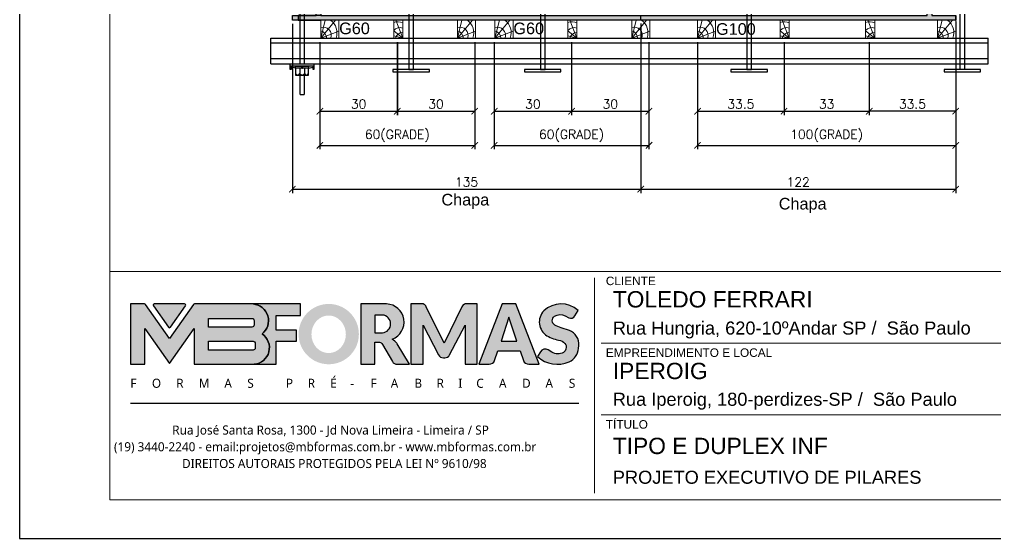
# Model space of a CAD drawing. Extents: x -23436 to 4767, y -3862 to 10024.
# Drawn here: x -20676 to -19920, y 5232 to 5634 of the extents above; entities that cross this region are included whole.
import ezdxf
from ezdxf.enums import TextEntityAlignment as Align

# ---------------------------------------------------------------- set-up
doc = ezdxf.new("R2010")
doc.units = 0
doc.header["$PDMODE"] = 2
doc.header["$PDSIZE"] = 10
doc.linetypes.add('CABLIN', pattern=[0.35, 0.25, -0.1])
doc.layers.get('0').update_dxf_attribs({"lineweight": 13})
doc.layers.get('Defpoints').update_dxf_attribs({"lineweight": 13})
for name, color, linetype in [('Barra de Ancoragem', 20, 'Continuous'), ('CHAPA', 1, 'Continuous'), ('Cota', 4, 'Continuous'), ('Cota Seção (2x)', 4, 'Continuous'), ('Hachura', 252, 'CABLIN'), ('MB Logo', 254, 'Continuous'), ('Painéis', 30, 'Continuous'), ('Perfil Metálico', 224, 'Continuous'), ('TEXTO_GERAL', 7, 'Continuous')]:
    doc.layers.add(name, color=color, linetype=linetype)
for name, color, linetype, lineweight in [('FOLHA MB', 7, 'Continuous', 13), ('Madeira', 100, 'Continuous', 13), ('Texto Seção', 7, 'Continuous', 15)]:
    doc.layers.add(name, color=color, linetype=linetype, lineweight=lineweight)
doc.layers.add('Laje_Perimetro', color=7, linetype='Continuous', plot=False)
doc.styles.add('MB_C01', font='arial.ttf', dxfattribs={"height": 1.3})
doc.styles.add('MB_C02', font='arial.ttf', dxfattribs={"height": 2})
doc.styles.add('MB_C03', font='arial.ttf', dxfattribs={"height": 2.5})
doc.styles.add('MtXpl_Lucida_Sans_Un', font='l_10646.ttf')
doc.styles.add('ROMANS', font='romans.shx')
doc.styles.add('SANSSERIF', font='sas_____.pfb')
doc.dimstyles.new('COTA SECAO', dxfattribs={"dimtxt": 7, "dimasz": 5, "dimexe": 3, "dimexo": 3, "dimgap": 2, "dimtad": 3, "dimdec": 1, "dimlfac": 0.5, "dimzin": 12, "dimdsep": 46, "dimtxsty": 'ROMANS', "dimblk": 'ARCHTICK', "dimcen": 0, "dimclrd": 4, "dimclre": 4, "dimclrt": 1, "dimadec": 1, "dimazin": 3, "dimtfac": 1, "dimtdec": 1, "dimtmove": 0, "dimatfit": 3, "dimldrblk": 'OBLIQUE', "dimfxl": 0, "dimtolj": 1, "dimtzin": 12, "dimarcsym": 0})

# ---------------------------------------------------------------- blocks, each defined once
blk = doc.blocks.new('MB-NOVO')
at = {"layer": 'MB Logo', "linetype": 'Continuous'}
h = blk.add_hatch(color=256, dxfattribs=at)
h.dxf.hatch_style = 1
h.set_gradient(color1=(242, 132, 69), color2=(247, 180, 141), rotation=90, tint=1)
h.paths.add_polyline_path([(-18529.58, 10980.84), (-18475.71, 10980.84, 0.706757), (-18468.67, 11008.01, 0.681802), (-18476.71, 11034.89), (-18529.36, 11034.89, 0.243712), (-18530.18, 11034.46), (-18551.72, 11003.93), (-18573.27, 11034.46, 0.243712), (-18574.09, 11034.89), (-18586.52, 11034.89), (-18586.52, 10980.84), (-18573.87, 10980.84), (-18573.87, 11012.87), (-18551.72, 10981.49), (-18529.58, 11012.87)])
h.paths.add_polyline_path([(-18516.75, 11014.08), (-18516.75, 11021.99), (-18477.79, 11021.99, -0.414214), (-18475.79, 11019.99), (-18475.79, 11016.08, -0.414214), (-18477.79, 11014.08)], flags=16)
h.paths.add_polyline_path([(-18516.75, 11001.39), (-18476.79, 11001.39, -0.414214), (-18474.79, 10999.39), (-18474.79, 10995.48, -0.414214), (-18476.79, 10993.48), (-18516.75, 10993.48)], flags=16)
at = {"layer": 'MB Logo', "true_color": 0x262626}
h = blk.add_hatch(color=250, dxfattribs=at)
h.dxf.hatch_style = 1
h.paths.add_polyline_path([(-18537.31, 11033.31, 0.60809), (-18538.12, 11034.89), (-18565.32, 11034.89, 0.60809), (-18566.14, 11033.31), (-18552.54, 11014.04, 0.518202), (-18550.91, 11014.04)])
h = blk.add_hatch(color=250, dxfattribs=at)
h.dxf.hatch_style = 1
h.paths.add_polyline_path([(-18456.17, 11011.29), (-18456.17, 11024.65), (-18434.21, 11024.65), (-18434.21, 11034.89), (-18476.71, 11034.89, -0.681802), (-18468.67, 11008.01, -0.706757), (-18475.71, 10980.84), (-18456.17, 10980.84), (-18456.17, 11001.45), (-18437.83, 11001.45), (-18437.83, 11011.29)])
h = blk.add_hatch(color=250, dxfattribs=at)
h.dxf.hatch_style = 1
h.paths.add_polyline_path([(-18435.91, 11007.86, 1), (-18381.87, 11007.86, 1)])
edge = h.paths.add_edge_path(flags=16)
edge.add_ellipse((-18408.97, 11007.68), major_axis=(0, 16.84), ratio=0.916255, start_angle=0, end_angle=360)
h = blk.add_hatch(color=250, dxfattribs=at)
h.dxf.hatch_style = 1
h.paths.add_polyline_path([(-18356.97, 11034.89), (-18380.17, 11034.89), (-18380.17, 10980.84), (-18367.64, 10980.84), (-18367.64, 11000.71), (-18363.41, 11000.71, -0.195765), (-18360.9, 10998.88), (-18351.79, 10983.24, 0.261385), (-18347.52, 10980.84), (-18336.38, 10980.84), (-18347.47, 10999, 0.082429), (-18349.61, 11001.48), (-18351.9, 11003.39, 0.81838)])
h.paths.add_polyline_path([(-18360.76, 11009), (-18367.64, 11009), (-18367.64, 11024.98), (-18360.76, 11024.98, -0.92578)], flags=16)
h = blk.add_hatch(color=250, dxfattribs=at)
h.dxf.hatch_style = 1
h.paths.add_polyline_path([(-18286.65, 11015.9), (-18286.65, 10980.84), (-18275.77, 10980.84), (-18275.77, 11034.89), (-18286.65, 11034.89, 0.216647), (-18289.44, 11032.44), (-18305.46, 10999.84), (-18321.61, 11032.7, 0.199908), (-18324.27, 11034.89), (-18335.15, 11034.89), (-18335.15, 10980.84), (-18324.27, 10980.84), (-18324.27, 11015.9), (-18310.42, 10989.3, 0.279644), (-18305.98, 10986.61, 0.340986), (-18300.5, 10989.3)])
h = blk.add_hatch(color=250, dxfattribs=at)
h.dxf.hatch_style = 1
h.paths.add_polyline_path([(-18274.36, 10980.84), (-18264.98, 10980.84, 0.322517), (-18260.24, 10984.26), (-18257.32, 10993), (-18237.21, 10993), (-18234.29, 10984.26, 0.322517), (-18229.55, 10980.84), (-18220.26, 10980.84), (-18241.25, 11034.89), (-18253.37, 11034.89)])
h.paths.add_polyline_path([(-18254.42, 11001.64), (-18247.26, 11023.04), (-18240.11, 11001.64)], flags=16)
h = blk.add_hatch(color=250, dxfattribs=at)
h.dxf.hatch_style = 1
h.paths.add_polyline_path([(-18206.02, 11024.02, -0.247671), (-18196.88, 11024.32), (-18193.53, 11022.53, 0.40799), (-18188.16, 11024.11), (-18185.37, 11029.08, 0.392837), (-18216.16, 11028.69, 0.467779), (-18213.26, 11006.32, 0.077523), (-18201.17, 11002.12, -0.214206), (-18196.11, 10997.94, -0.284295), (-18198.17, 10991.44, -0.26924), (-18208.78, 10991.57), (-18212.21, 10993.65, 0.407727), (-18219.02, 10992.06), (-18221.79, 10987.71, 0.296878), (-18193.23, 10983.12, 0.272251), (-18184.86, 10995.28), (-18184.65, 10997.88, 0.348906), (-18193.71, 11011.21), (-18200.42, 11013.47, -0.045018), (-18205.76, 11015.68, -0.618284)])
at = {"layer": 'MB Logo', "linetype": 'Continuous'}
blk.add_line((-18586.52, 10945.86), (-18184.78, 10945.86), dxfattribs=at)
at = {"layer": 'MB Logo', "color": 23, "linetype": 'Continuous', "true_color": 0xf28445}
for points in [[(-18573.27, 11034.46, 0.243712), (-18574.09, 11034.89), (-18586.52, 11034.89), (-18586.52, 10980.84), (-18573.87, 10980.84), (-18573.87, 11012.87), (-18551.72, 10981.49), (-18529.58, 11012.87), (-18529.58, 10980.84), (-18475.71, 10980.84, 0.706757), (-18468.67, 11008.01, 0.681802), (-18476.71, 11034.89), (-18529.36, 11034.89, 0.243712), (-18530.18, 11034.46), (-18551.72, 11003.93)], [(-18516.75, 11021.99), (-18477.79, 11021.99, -0.414214), (-18475.79, 11019.99), (-18475.79, 11016.08, -0.414214), (-18477.79, 11014.08), (-18516.75, 11014.08)], [(-18516.75, 11001.39), (-18476.79, 11001.39, -0.414214), (-18474.79, 10999.39), (-18474.79, 10995.48, -0.414214), (-18476.79, 10993.48), (-18516.75, 10993.48)]]:
    blk.add_lwpolyline(points, format="xyb", close=True, dxfattribs=at)
at = {"layer": 'MB Logo', "color": 250, "true_color": 0x262626}
for points in [[(-18537.31, 11033.31, 0.60809), (-18538.12, 11034.89), (-18565.32, 11034.89, 0.60809), (-18566.14, 11033.31), (-18552.54, 11014.04, 0.518202), (-18550.91, 11014.04)], [(-18437.83, 11011.29), (-18456.17, 11011.29), (-18456.17, 11024.65), (-18434.21, 11024.65), (-18434.21, 11034.89), (-18476.71, 11034.89, -0.681802), (-18468.67, 11008.01, -0.706757), (-18475.71, 10980.84), (-18456.17, 10980.84), (-18456.17, 11001.45), (-18437.83, 11001.45)], [(-18347.52, 10980.84), (-18336.38, 10980.84), (-18347.47, 10999, 0.082429), (-18349.61, 11001.48), (-18351.9, 11003.39, 0.81838), (-18356.97, 11034.89), (-18380.17, 11034.89), (-18380.17, 10980.84), (-18367.64, 10980.84), (-18367.64, 11000.71), (-18363.41, 11000.71, -0.209789), (-18360.79, 10998.69), (-18351.79, 10983.24, 0.261385)], [(-18286.65, 11015.9), (-18286.65, 10980.84), (-18275.77, 10980.84), (-18275.77, 11034.89), (-18286.65, 11034.89, 0.216647), (-18289.44, 11032.44), (-18305.46, 10999.84), (-18321.48, 11032.44, 0.216647), (-18324.27, 11034.89), (-18335.15, 11034.89), (-18335.15, 10980.84), (-18324.27, 10980.84), (-18324.27, 11015.9), (-18310.42, 10989.3, 0.279644), (-18305.98, 10986.61), (-18304.93, 10986.61, 0.279644), (-18300.5, 10989.3)], [(-18264.98, 10980.84, 0.322517), (-18260.24, 10984.26), (-18257.32, 10993), (-18237.21, 10993), (-18234.29, 10984.26, 0.322517), (-18229.55, 10980.84), (-18220.26, 10980.84), (-18241.25, 11034.89), (-18253.37, 11034.89), (-18274.36, 10980.84)], [(-18206.24, 11015.94, -0.549626), (-18206.37, 11023.82, -0.258723), (-18196.88, 11024.32), (-18193.53, 11022.53, 0.40799), (-18188.16, 11024.11), (-18185.37, 11029.08, 0.392837), (-18216.16, 11028.69, 0.467779), (-18213.26, 11006.32, 0.077523), (-18201.17, 11002.12, -0.203897), (-18196.26, 10998.22), (-18196.08, 10997.79, -0.267611), (-18197.99, 10991.6), (-18198.45, 10991.29, -0.261145), (-18208.78, 10991.57), (-18212.21, 10993.65, 0.407727), (-18219.02, 10992.06), (-18221.79, 10987.71, 0.296878), (-18193.23, 10983.12, 0.265963), (-18184.89, 10994.94), (-18184.67, 10997.65, 0.340466), (-18193.12, 11011.01), (-18200.42, 11013.47, -0.049298)], [(-18367.64, 11009), (-18360.76, 11009, 0.92578), (-18360.76, 11024.98), (-18367.64, 11024.98)]]:
    blk.add_lwpolyline(points, format="xyb", close=True, dxfattribs=at)
blk.add_lwpolyline([(-18247.26, 11023.04), (-18254.42, 11001.64), (-18240.11, 11001.64)], close=True, dxfattribs=at)
at = {"layer": 'MB Logo', "color": 250, "true_color": 0x262626, "style": 'MtXpl_Lucida_Sans_Un'}
for s, height, p in [('F', 8.12, (-18586.78, 10959.76)), ('O', 8.12, (-18567.45, 10959.76)), ('R', 8.12, (-18545.63, 10959.76)), ('M', 8.12, (-18525.4, 10959.76)), ('A', 8.12, (-18502.51, 10959.76)), ('S', 8.12, (-18481.92, 10959.76)), ('P', 8.12, (-18447.27, 10959.76)), ('R', 8.12, (-18427.76, 10959.76)), ('É', 8.12, (-18407.52, 10959.76)), ('F', 8.12, (-18371.38, 10959.76)), ('A', 8.12, (-18353.29, 10959.76)), ('B', 8.12, (-18332.1, 10959.76)), ('R', 8.12, (-18312.21, 10959.76)), ('I', 8.12, (-18292.68, 10959.76)), ('C', 8.12, (-18276.61, 10959.76)), ('A', 8.12, (-18256.26, 10959.76)), ('D', 8.12, (-18235.54, 10959.76)), ('A', 8.12, (-18214.57, 10959.76)), ('S', 8.12, (-18193.6, 10959.76)), ('-', 8.12, (-18389.56, 10959.76)), ('DIREITOS AUTORAIS PROTEGIDOS PELA LEI Nº 9610/98', 8.1225, (-18540.43, 10887.84))]:
    blk.add_text(s, height=height, dxfattribs=at).set_placement(p)
at = {"layer": 'MB Logo', "style": 'MtXpl_Lucida_Sans_Un'}
for s, p in [('Rua José Santa Rosa, 1300 - Jd Nova Limeira - Limeira / SP', (-18549.2, 10917.84)), ('(19) 3440-2240 - email:projetos@mbformas.com.br - www.mbformas.com.br', (-18601.47, 10902.84))]:
    blk.add_text(s, height=8.1225, dxfattribs=at).set_placement(p)
blk = doc.blocks.new('A$C169d8357')
at = {"layer": 'FOLHA MB', "color": 1}
for p, q in [((1109.82, 356.72), (70, 356.72)), ((445.65, 351.67), (445.65, 184.99)), ((781.5, 301.16), (450.7, 301.16)), ((938.09, 245.6), (450.7, 245.6))]:
    blk.add_line(p, q, dxfattribs=at)
for points in [[(0, 1199.94), (0, 149.94), (1485.02, 149.94), (1485.02, 1199.94)], [(70, 1169.94), (70, 179.94), (1455.02, 179.94), (1455.02, 1169.94)]]:
    blk.add_lwpolyline(points, close=True, dxfattribs=at)
at = {"layer": 'MB Logo', "xscale": 0.8642040370897565, "yscale": 0.8642040370897565, "zscale": 0.8642040370897565}
blk.add_blockref('MB-NOVO', (16148.65, -9204.85), dxfattribs=at)
at = {"layer": 'FOLHA MB', "color": 6}
for s, height, style, p in [('CLIENTE', 6.566, 'MB_C01', (454.33, 346.12)), ('Rua Hungria, 620-10ºAndar SP /  São Paulo', 10.102, 'MB_C02', (459.73, 307.83)), ('EMPREENDIMENTO E LOCAL', 6.5663, 'MB_C01', (454.33, 290.56)), ('Rua Iperoig, 180-perdizes-SP /  São Paulo', 10.102, 'MB_C02', (459.73, 252.69)), ('TÍTULO', 6.566, 'MB_C01', (454.33, 234.99)), ('PROJETO EXECUTIVO DE PILARES', 10.102, 'MB_C02', (459.73, 192.28))]:
    blk.add_text(s, height=height, dxfattribs=dict(at, style=style)).set_placement(p)
at = {"layer": 'FOLHA MB', "color": 5, "style": 'MB_C03'}
for s, height, p in [('TOLEDO FERRARI', 12.6276, (459.73, 328.83)), ('IPEROIG', 12.628, (459.73, 273.34)), ('TIPO E DUPLEX INF', 12.6276, (459.73, 215.3))]:
    blk.add_text(s, height=height, dxfattribs=at).set_placement(p)
blk = doc.blocks.new('ERTYERTYUYTURTYUTRYU')
at = {"layer": 'Barra de Ancoragem'}
for p, q in [((8963.33, 10873.8), (8963.33, 10855.54)), ((8964.88, 10869.68), (8964.1, 10873.21)), ((8985.14, 10863.2), (8985.14, 10866.14)), ((8964.88, 10859.66), (8964.1, 10856.13))]:
    blk.add_line(p, q, dxfattribs=at)
at = {"layer": 'Barra de Ancoragem', "flags": 128}
for points in [[(8961.54, 10855.54), (8961.54, 10873.8), (8963.33, 10873.8), (8963.33, 10855.54)], [(8963.33, 10873.8), (8965.7, 10873.8), (8965.7, 10873.21), (8963.33, 10873.21)], [(8963.33, 10869.68), (8964.88, 10869.68), (8964.88, 10859.66), (8963.33, 10859.66)], [(8963.33, 10856.13), (8965.7, 10856.13), (8965.7, 10855.54), (8963.33, 10855.54)]]:
    blk.add_lwpolyline(points, close=True, dxfattribs=at)
for points in [[(8964.88, 10859.66), (8970.14, 10859.66), (8970.14, 10869.68), (8964.88, 10869.68)], [(8964.88, 10864.37), (8963.33, 10864.37), (8963.33, 10864.96), (8964.88, 10864.96), (8964.88, 10864.37), (8964.88, 10864.96)], [(8985.14, 10863.2), (8970.14, 10863.2), (8970.14, 10866.14), (8985.14, 10866.14)]]:
    blk.add_lwpolyline(points, dxfattribs=at)
for points in [[(8964.88, 10866.44), (8968.96, 10866.44, 0.729796), (8968.96, 10869.68, 0.729796)], [(8964.88, 10862.9), (8968.96, 10862.9, 0.666667), (8968.96, 10866.44, 0.666667)]]:
    blk.add_lwpolyline(points, format="xyb", dxfattribs=at)
at = {"layer": 'Barra de Ancoragem'}
blk.add_arc((8968.44, 10861.28), 1.7, 287.75636, 72.24364, dxfattribs=at)
blk = doc.blocks.new('PONTALETE')
at = {"layer": 'Madeira'}
for q in [(2.71, 7), (7, 5.76), (7, 1.74)]:
    blk.add_line((0, 0), q, dxfattribs=at)
blk.add_lwpolyline([(0, 0), (7, 0), (7, 7), (0, 7)], close=True, dxfattribs=at)
for centre, radius, start, end in [((2.04, 0.06), 6.23, 37.2818, 109.0913), ((1.09, 0.9), 3.19, 343.603, 109.9847), ((-0.21, -0.78), 3.09, 14.6322, 86.0383)]:
    blk.add_arc(centre, radius, start, end, dxfattribs=at)
blk = doc.blocks.new('MEIO PONTALETE')
at = {"layer": 'Madeira'}
for q in [(2.71, 7), (3.5, 2.88), (3.5, 0.87)]:
    blk.add_line((0, 0), q, dxfattribs=at)
blk.add_lwpolyline([(0, 0), (3.5, 0), (3.5, 7), (0, 7)], close=True, dxfattribs=at)
for centre, radius, start, end in [((2.04, 0.06), 6.23, 76.4499, 109.0913), ((1.09, 0.9), 3.19, 40.9063, 109.9847), ((-0.21, -0.78), 3.09, 14.6322, 86.0383)]:
    blk.add_arc(centre, radius, start, end, dxfattribs=at)
blk = doc.blocks.new('_ArchTick')
at = {"color": 0, "linetype": 'ByBlock', "const_width": 0.15}
blk.add_lwpolyline([(-0.5, -0.5), (0.5, 0.5)], dxfattribs=at)
blk = doc.blocks.new('*D5191')
at = {"layer": 'Cota', "color": 4, "lineweight": -2, "transparency": 16777216}
for p, q in [((-20308.6, 5616.69), (-20308.6, 5533.65)), ((-20188.64, 5616.69), (-20188.64, 5533.65)), ((-20308.6, 5536.65), (-20188.64, 5536.65))]:
    blk.add_line(p, q, dxfattribs=at)
at = {"layer": 'Defpoints', "color": 0, "transparency": 16777216}
for p in [(-20308.6, 5619.69), (-20188.64, 5619.69), (-20188.64, 5536.65)]:
    blk.add_point(p, dxfattribs=at)
at = {"layer": 'Cota', "color": 4, "lineweight": -2, "transparency": 16777216, "xscale": 5, "yscale": 5, "zscale": 5, "rotation": 180}
blk.add_blockref('_ArchTick', (-20308.6, 5536.65), dxfattribs=at)
at = {"layer": 'Cota', "color": 4, "lineweight": -2, "transparency": 16777216, "xscale": 5, "yscale": 5, "zscale": 5}
blk.add_blockref('_ArchTick', (-20188.64, 5536.65), dxfattribs=at)
at = {"layer": 'Cota', "color": 1, "transparency": 16777216, "insert": (-20248.62, 5543.99), "char_height": 7, "attachment_point": 5, "style": 'ROMANS'}
blk.add_mtext('\\A1;60(GRADE)', dxfattribs=at)
blk = doc.blocks.new('_OBLIQUE')
at = {"color": 0, "linetype": 'ByBlock', "lineweight": -2}
for p, q in [((0, 0), (-1, 0)), ((-0.5, -0.5), (0.5, 0.5))]:
    blk.add_line(p, q, dxfattribs=at)
blk = doc.blocks.new('*D5192')
at = {"layer": 'Cota', "color": 4, "lineweight": -2, "transparency": 16777216}
for p, q in [((-20308.6, 5616.69), (-20308.6, 5560.11)), ((-20248.6, 5616.69), (-20248.6, 5560.11)), ((-20308.6, 5563.11), (-20248.6, 5563.11))]:
    blk.add_line(p, q, dxfattribs=at)
at = {"layer": 'Defpoints', "color": 0, "transparency": 16777216}
for p in [(-20308.6, 5619.69), (-20248.6, 5619.69), (-20248.6, 5563.11)]:
    blk.add_point(p, dxfattribs=at)
at = {"layer": 'Cota', "color": 4, "lineweight": -2, "transparency": 16777216, "xscale": 5, "yscale": 5, "zscale": 5, "rotation": 180}
blk.add_blockref('_ArchTick', (-20308.6, 5563.11), dxfattribs=at)
at = {"layer": 'Cota', "color": 4, "lineweight": -2, "transparency": 16777216, "xscale": 5, "yscale": 5, "zscale": 5}
blk.add_blockref('_ArchTick', (-20248.6, 5563.11), dxfattribs=at)
at = {"layer": 'Cota', "color": 1, "transparency": 16777216, "insert": (-20278.6, 5568.61), "char_height": 7, "attachment_point": 5, "style": 'ROMANS'}
blk.add_mtext('\\A1;30', dxfattribs=at)
blk = doc.blocks.new('*D5193')
at = {"layer": 'Cota', "color": 4, "lineweight": -2, "transparency": 16777216}
for p, q in [((-20248.62, 5616.69), (-20248.62, 5560.11)), ((-20188.64, 5616.69), (-20188.64, 5560.11)), ((-20248.62, 5563.11), (-20188.64, 5563.11))]:
    blk.add_line(p, q, dxfattribs=at)
at = {"layer": 'Defpoints', "color": 0, "transparency": 16777216}
for p in [(-20248.62, 5619.69), (-20188.64, 5619.69), (-20188.64, 5563.11)]:
    blk.add_point(p, dxfattribs=at)
at = {"layer": 'Cota', "color": 4, "lineweight": -2, "transparency": 16777216, "xscale": 5, "yscale": 5, "zscale": 5, "rotation": 180}
blk.add_blockref('_ArchTick', (-20248.62, 5563.11), dxfattribs=at)
at = {"layer": 'Cota', "color": 4, "lineweight": -2, "transparency": 16777216, "xscale": 5, "yscale": 5, "zscale": 5}
blk.add_blockref('_ArchTick', (-20188.64, 5563.11), dxfattribs=at)
at = {"layer": 'Cota', "color": 1, "transparency": 16777216, "insert": (-20218.63, 5568.61), "char_height": 7, "attachment_point": 5, "style": 'ROMANS'}
blk.add_mtext('\\A1;30', dxfattribs=at)
blk = doc.blocks.new('*D5195')
at = {"layer": 'Cota', "color": 4, "lineweight": -2, "transparency": 16777216}
for p, q in [((-20443.61, 5616.7), (-20443.61, 5533.65)), ((-20323.65, 5616.7), (-20323.65, 5533.65)), ((-20443.61, 5536.65), (-20323.65, 5536.65))]:
    blk.add_line(p, q, dxfattribs=at)
at = {"layer": 'Defpoints', "color": 0, "transparency": 16777216}
for p in [(-20443.61, 5619.7), (-20323.65, 5619.7), (-20323.65, 5536.65)]:
    blk.add_point(p, dxfattribs=at)
at = {"layer": 'Cota', "color": 4, "lineweight": -2, "transparency": 16777216, "xscale": 5, "yscale": 5, "zscale": 5, "rotation": 180}
blk.add_blockref('_ArchTick', (-20443.61, 5536.65), dxfattribs=at)
at = {"layer": 'Cota', "color": 4, "lineweight": -2, "transparency": 16777216, "xscale": 5, "yscale": 5, "zscale": 5}
blk.add_blockref('_ArchTick', (-20323.65, 5536.65), dxfattribs=at)
at = {"layer": 'Cota', "color": 1, "transparency": 16777216, "insert": (-20383.63, 5543.99), "char_height": 7, "attachment_point": 5, "style": 'ROMANS'}
blk.add_mtext('\\A1;60(GRADE)', dxfattribs=at)
blk = doc.blocks.new('*D5196')
at = {"layer": 'Cota', "color": 4, "lineweight": -2, "transparency": 16777216}
for p, q in [((-20443.61, 5616.7), (-20443.61, 5560.11)), ((-20383.61, 5616.7), (-20383.61, 5560.11)), ((-20443.61, 5563.11), (-20383.61, 5563.11))]:
    blk.add_line(p, q, dxfattribs=at)
at = {"layer": 'Defpoints', "color": 0, "transparency": 16777216}
for p in [(-20443.61, 5619.7), (-20383.61, 5619.7), (-20383.61, 5563.11)]:
    blk.add_point(p, dxfattribs=at)
at = {"layer": 'Cota', "color": 4, "lineweight": -2, "transparency": 16777216, "xscale": 5, "yscale": 5, "zscale": 5, "rotation": 180}
blk.add_blockref('_ArchTick', (-20443.61, 5563.11), dxfattribs=at)
at = {"layer": 'Cota', "color": 4, "lineweight": -2, "transparency": 16777216, "xscale": 5, "yscale": 5, "zscale": 5}
blk.add_blockref('_ArchTick', (-20383.61, 5563.11), dxfattribs=at)
at = {"layer": 'Cota', "color": 1, "transparency": 16777216, "insert": (-20413.61, 5568.61), "char_height": 7, "attachment_point": 5, "style": 'ROMANS'}
blk.add_mtext('\\A1;30', dxfattribs=at)
blk = doc.blocks.new('*D5197')
at = {"layer": 'Cota', "color": 4, "lineweight": -2, "transparency": 16777216}
for p, q in [((-20383.63, 5616.7), (-20383.63, 5560.11)), ((-20323.65, 5616.7), (-20323.65, 5560.11)), ((-20383.63, 5563.11), (-20323.65, 5563.11))]:
    blk.add_line(p, q, dxfattribs=at)
at = {"layer": 'Defpoints', "color": 0, "transparency": 16777216}
for p in [(-20383.63, 5619.7), (-20323.65, 5619.7), (-20323.65, 5563.11)]:
    blk.add_point(p, dxfattribs=at)
at = {"layer": 'Cota', "color": 4, "lineweight": -2, "transparency": 16777216, "xscale": 5, "yscale": 5, "zscale": 5, "rotation": 180}
blk.add_blockref('_ArchTick', (-20383.63, 5563.11), dxfattribs=at)
at = {"layer": 'Cota', "color": 4, "lineweight": -2, "transparency": 16777216, "xscale": 5, "yscale": 5, "zscale": 5}
blk.add_blockref('_ArchTick', (-20323.65, 5563.11), dxfattribs=at)
at = {"layer": 'Cota', "color": 1, "transparency": 16777216, "insert": (-20353.64, 5568.61), "char_height": 7, "attachment_point": 5, "style": 'ROMANS'}
blk.add_mtext('\\A1;30', dxfattribs=at)
blk = doc.blocks.new('*D5198')
at = {"layer": 'Cota Seção (2x)', "color": 4, "lineweight": -2, "transparency": 16777216}
for p, q in [((-20150.96, 5616.64), (-20150.96, 5560.11)), ((-20083.96, 5616.67), (-20083.96, 5560.11)), ((-20150.96, 5563.11), (-20083.96, 5563.11))]:
    blk.add_line(p, q, dxfattribs=at)
at = {"layer": 'Defpoints', "color": 0, "transparency": 16777216}
for p in [(-20150.96, 5619.64), (-20083.96, 5619.67), (-20083.96, 5563.11)]:
    blk.add_point(p, dxfattribs=at)
at = {"layer": 'Cota Seção (2x)', "color": 4, "lineweight": -2, "transparency": 16777216, "xscale": 5, "yscale": 5, "zscale": 5, "rotation": 180}
blk.add_blockref('_ArchTick', (-20150.96, 5563.11), dxfattribs=at)
at = {"layer": 'Cota Seção (2x)', "color": 4, "lineweight": -2, "transparency": 16777216, "xscale": 5, "yscale": 5, "zscale": 5}
blk.add_blockref('_ArchTick', (-20083.96, 5563.11), dxfattribs=at)
at = {"layer": 'Cota Seção (2x)', "color": 1, "transparency": 16777216, "insert": (-20117.46, 5568.61), "char_height": 7, "attachment_point": 5, "style": 'ROMANS'}
blk.add_mtext('\\A1;33.5', dxfattribs=at)
blk = doc.blocks.new('*D5199')
at = {"layer": 'Cota Seção (2x)', "color": 4, "lineweight": -2, "transparency": 16777216}
for p, q in [((-20018, 5616.66), (-20018, 5560.11)), ((-19950.96, 5616.64), (-19950.96, 5560.11)), ((-19950.96, 5563.11), (-20018, 5563.11))]:
    blk.add_line(p, q, dxfattribs=at)
at = {"layer": 'Defpoints', "color": 0, "transparency": 16777216}
for p in [(-20018, 5619.66), (-19950.96, 5619.64), (-20018, 5563.11)]:
    blk.add_point(p, dxfattribs=at)
at = {"layer": 'Cota Seção (2x)', "color": 4, "lineweight": -2, "transparency": 16777216, "xscale": 5, "yscale": 5, "zscale": 5, "rotation": 180}
blk.add_blockref('_ArchTick', (-20018, 5563.11), dxfattribs=at)
at = {"layer": 'Cota Seção (2x)', "color": 4, "lineweight": -2, "transparency": 16777216, "xscale": 5, "yscale": 5, "zscale": 5}
blk.add_blockref('_ArchTick', (-19950.96, 5563.11), dxfattribs=at)
at = {"layer": 'Cota Seção (2x)', "color": 1, "transparency": 16777216, "insert": (-19984.48, 5568.61), "char_height": 7, "attachment_point": 5, "style": 'ROMANS'}
blk.add_mtext('\\A1;33.5', dxfattribs=at)
blk = doc.blocks.new('*D5200')
at = {"layer": 'Cota Seção (2x)', "color": 4, "lineweight": -2, "transparency": 16777216}
for p, q in [((-20083.96, 5616.64), (-20083.96, 5560.11)), ((-20018, 5616.66), (-20018, 5560.11)), ((-20083.96, 5563.11), (-20018, 5563.11))]:
    blk.add_line(p, q, dxfattribs=at)
at = {"layer": 'Defpoints', "color": 0, "transparency": 16777216}
for p in [(-20083.96, 5619.64), (-20018, 5619.66), (-20018, 5563.11)]:
    blk.add_point(p, dxfattribs=at)
at = {"layer": 'Cota Seção (2x)', "color": 4, "lineweight": -2, "transparency": 16777216, "xscale": 5, "yscale": 5, "zscale": 5, "rotation": 180}
blk.add_blockref('_ArchTick', (-20083.96, 5563.11), dxfattribs=at)
at = {"layer": 'Cota Seção (2x)', "color": 4, "lineweight": -2, "transparency": 16777216, "xscale": 5, "yscale": 5, "zscale": 5}
blk.add_blockref('_ArchTick', (-20018, 5563.11), dxfattribs=at)
at = {"layer": 'Cota Seção (2x)', "color": 1, "transparency": 16777216, "insert": (-20050.98, 5568.61), "char_height": 7, "attachment_point": 5, "style": 'ROMANS'}
blk.add_mtext('\\A1;33', dxfattribs=at)
blk = doc.blocks.new('*D5201')
at = {"layer": 'Cota Seção (2x)', "color": 4, "lineweight": -2, "transparency": 16777216}
for p, q in [((-20150.96, 5616.64), (-20150.96, 5533.65)), ((-19950.96, 5616.69), (-19950.96, 5533.65)), ((-20150.96, 5536.65), (-19950.96, 5536.65))]:
    blk.add_line(p, q, dxfattribs=at)
at = {"layer": 'Defpoints', "color": 0, "transparency": 16777216}
for p in [(-20150.96, 5619.64), (-19950.96, 5619.69), (-19950.96, 5536.65)]:
    blk.add_point(p, dxfattribs=at)
at = {"layer": 'Cota Seção (2x)', "color": 4, "lineweight": -2, "transparency": 16777216, "xscale": 5, "yscale": 5, "zscale": 5, "rotation": 180}
blk.add_blockref('_ArchTick', (-20150.96, 5536.65), dxfattribs=at)
at = {"layer": 'Cota Seção (2x)', "color": 4, "lineweight": -2, "transparency": 16777216, "xscale": 5, "yscale": 5, "zscale": 5}
blk.add_blockref('_ArchTick', (-19950.96, 5536.65), dxfattribs=at)
at = {"layer": 'Cota Seção (2x)', "color": 1, "transparency": 16777216, "insert": (-20050.96, 5543.99), "char_height": 7, "attachment_point": 5, "style": 'ROMANS'}
blk.add_mtext('\\A1;100(GRADE)', dxfattribs=at)
blk = doc.blocks.new('*D5202')
at = {"layer": 'Cota', "color": 4, "lineweight": -2, "transparency": 16777216}
for p, q in [((-20464.96, 5630.68), (-20464.96, 5499.75)), ((-20195, 5630.69), (-20195, 5499.75)), ((-20464.96, 5502.75), (-20195, 5502.75))]:
    blk.add_line(p, q, dxfattribs=at)
at = {"layer": 'Defpoints', "color": 0, "transparency": 16777216}
for p in [(-20464.96, 5633.68), (-20195, 5633.69), (-20195, 5502.75)]:
    blk.add_point(p, dxfattribs=at)
at = {"layer": 'Cota', "color": 4, "lineweight": -2, "transparency": 16777216, "xscale": 5, "yscale": 5, "zscale": 5, "rotation": 180}
blk.add_blockref('_ArchTick', (-20464.96, 5502.75), dxfattribs=at)
at = {"layer": 'Cota', "color": 4, "lineweight": -2, "transparency": 16777216, "xscale": 5, "yscale": 5, "zscale": 5}
blk.add_blockref('_ArchTick', (-20195, 5502.75), dxfattribs=at)
at = {"layer": 'Cota', "color": 1, "transparency": 16777216, "insert": (-20329.98, 5508.25), "char_height": 7, "attachment_point": 5, "style": 'ROMANS'}
blk.add_mtext('\\A1;135', dxfattribs=at)
blk = doc.blocks.new('*D5203')
at = {"layer": 'Cota', "color": 4, "lineweight": -2, "transparency": 16777216}
for p, q in [((-20194.96, 5631.15), (-20194.96, 5499.75)), ((-19950.96, 5632.49), (-19950.96, 5499.75)), ((-20194.96, 5502.75), (-19950.96, 5502.75))]:
    blk.add_line(p, q, dxfattribs=at)
at = {"layer": 'Defpoints', "color": 0, "transparency": 16777216}
for p in [(-19950.96, 5635.49), (-20194.96, 5634.15), (-19950.96, 5502.75)]:
    blk.add_point(p, dxfattribs=at)
at = {"layer": 'Cota', "color": 4, "lineweight": -2, "transparency": 16777216, "xscale": 5, "yscale": 5, "zscale": 5, "rotation": 180}
blk.add_blockref('_ArchTick', (-20194.96, 5502.75), dxfattribs=at)
at = {"layer": 'Cota', "color": 4, "lineweight": -2, "transparency": 16777216, "xscale": 5, "yscale": 5, "zscale": 5}
blk.add_blockref('_ArchTick', (-19950.96, 5502.75), dxfattribs=at)
at = {"layer": 'Cota', "color": 1, "transparency": 16777216, "insert": (-20072.96, 5508.25), "char_height": 7, "attachment_point": 5, "style": 'ROMANS'}
blk.add_mtext('\\A1;122', dxfattribs=at)

msp = doc.modelspace()

# ---------------------------------------------------------------- hatches: boundary and pattern name
at = {"layer": 'Hachura'}
h = msp.add_hatch(color=256, dxfattribs=at)
h.dxf.hatch_style = 1
h.paths.add_polyline_path([(-19950.963, 5637.291), (-19950.963, 5633.691), (-20464.963, 5633.684), (-20464.963, 5637.291), (-20446.563, 5637.291), (-20446.563, 6019.291), (-20442.963, 6019.291), (-20442.963, 6000.891), (-20404.963, 6000.891), (-20404.963, 6019.291), (-20401.363, 6019.291), (-20401.363, 5678.891), (-20404.963, 5678.891), (-20405.157, 5997.291), (-20442.963, 5997.291), (-20442.963, 5637.291), (-19972.963, 5637.291), (-19972.963, 5675.291), (-20404.963, 5675.291), (-20404.963, 5678.891), (-19950.963, 5678.891), (-19950.963, 5675.291), (-19969.363, 5675.291), (-19969.363, 5637.291)])

# ---------------------------------------------------------------- linework, layer by layer
for points in [[(-20323.003, 5633.692), (-20323.003, 5619.692), (-20442.963, 5619.692), (-20442.963, 5633.692)], [(-20187.999, 5633.691), (-20187.999, 5619.691), (-20307.959, 5619.691), (-20307.959, 5633.691)]]:
    msp.add_lwpolyline(points, close=True)
at = {"layer": 'Barra de Ancoragem', "flags": 128}
for points in [[(-20371.188, 5595.291), (-20371.188, 5719.697), (-20374.739, 5719.697), (-20374.739, 5595.291)], [(-20269.188, 5595.291), (-20269.188, 5719.697), (-20272.739, 5719.697), (-20272.739, 5595.291)], [(-20109.188, 5595.291), (-20109.188, 5719.697), (-20112.739, 5719.697), (-20112.739, 5595.291)], [(-19944.004, 5719.273), (-19944.004, 5595.291), (-19947.555, 5595.291), (-19947.555, 5719.273)], [(-20455.648, 5599.692), (-20455.507, 5701.291), (-20459.059, 5701.291), (-20459.199, 5599.692)], [(-20387.114, 5593.691), (-20358.812, 5593.691), (-20358.812, 5595.291), (-20387.114, 5595.291)], [(-20285.114, 5593.691), (-20256.812, 5593.691), (-20256.812, 5595.291), (-20285.114, 5595.291)], [(-20125.114, 5593.691), (-20096.812, 5593.691), (-20096.812, 5595.291), (-20125.114, 5595.291)], [(-19959.931, 5593.691), (-19931.629, 5593.691), (-19931.629, 5595.291), (-19959.931, 5595.291)]]:
    msp.add_lwpolyline(points, close=True, dxfattribs=at)
at = {"layer": 'CHAPA', "color": 1}
msp.add_line((-19950.963, 5633.691), (-19950.963, 5637.291), dxfattribs=at)
at = {"layer": 'Laje_Perimetro'}
msp.add_lwpolyline([(-19191.377, 6282.259), (-20676.397, 6282.259), (-20676.397, 5232.259), (-19191.377, 5232.259)], close=True, dxfattribs=at)
at = {"layer": 'Madeira'}
msp.add_lwpolyline([(-20150.963, 5633.688), (-20150.963, 5619.688), (-19950.963, 5619.688), (-19950.963, 5633.688)], close=True, dxfattribs=at)
at = {"layer": 'Painéis', "color": 32, "true_color": 0xcd6928}
msp.add_line((-20194.963, 5633.691), (-20194.963, 5637.291), dxfattribs=at)
msp.add_lwpolyline([(-19950.963, 5637.291), (-19950.963, 5633.691), (-20464.963, 5633.684), (-20464.963, 5637.291), (-20446.563, 5637.291), (-20446.563, 6019.291), (-20442.963, 6019.291), (-20442.963, 6000.891), (-20404.963, 6000.891), (-20404.963, 6019.291), (-20401.363, 6019.291), (-20401.363, 5678.891), (-20404.963, 5678.891), (-20404.963, 5997.291), (-20442.963, 5997.291), (-20442.963, 5637.291), (-19972.963, 5637.291), (-19972.963, 5675.291), (-20404.963, 5675.291), (-20404.963, 5678.891), (-19950.963, 5678.891), (-19950.963, 5675.291), (-19969.363, 5675.291), (-19969.363, 5637.291)], close=True, dxfattribs=at)
msp.add_lwpolyline([(-20442.963, 5637.291), (-20460.597, 5637.291), (-20460.53, 5633.691), (-20442.963, 5633.691)], dxfattribs=at)
at = {"layer": 'Perfil Metálico'}
for p, q in [((-20481.539, 5619.692), (-19925.909, 5619.692)), ((-20481.539, 5599.692), (-20481.539, 5619.692)), ((-19925.909, 5599.692), (-19925.909, 5619.692)), ((-19925.909, 5615.692), (-20481.539, 5615.692)), ((-19925.909, 5603.692), (-20481.539, 5603.692)), ((-20481.539, 5599.692), (-19925.909, 5599.692))]:
    msp.add_line(p, q, dxfattribs=at)

# ---------------------------------------------------------------- block references
at = {"rotation": 270}
msp.add_blockref('ERTYERTYUYTURTYUTRYU', (-31322.092, 14561.237), dxfattribs=at)
at = {"layer": 'Madeira', "xscale": -2, "yscale": 2, "zscale": 2, "rotation": 270}
for p in [(-20442.963, 5619.692), (-20337.003, 5619.692), (-20307.959, 5619.691), (-20201.999, 5619.691), (-20150.963, 5619.688), (-19964.963, 5619.688)]:
    msp.add_blockref('PONTALETE', p, dxfattribs=at)
at = {"layer": 'Madeira', "xscale": -1.999999997962732, "yscale": 1.999999997962732, "zscale": 1.999999997962732}
for p in [(-20379.463, 5619.692), (-20244.459, 5619.691), (-20079.897, 5619.688), (-20013.739, 5619.688)]:
    msp.add_blockref('MEIO PONTALETE', p, dxfattribs=at)
at = {"layer": 'MB Logo'}
msp.add_blockref('A$C169d8357', (-20676.397, 5082.321), dxfattribs=at)

# ---------------------------------------------------------------- texts
at = {"layer": 'Texto Seção', "color": 0, "linetype": 'Continuous', "style": 'SANSSERIF'}
for s, p in [('G60', (-20428.702, 5627.255)), ('G60', (-20293.698, 5627.254)), ('G100', (-20136.649, 5626.775))]:
    msp.add_text(s, height=9, dxfattribs=at).set_placement(p, align=Align.MIDDLE_LEFT)
at = {"layer": 'TEXTO_GERAL', "color": 0, "linetype": 'Continuous', "style": 'SANSSERIF'}
for p in [(-20349.465, 5494.628), (-20088.05, 5491.503)]:
    msp.add_text('Chapa', height=9, dxfattribs=at).set_placement(p, align=Align.MIDDLE_LEFT)

# ---------------------------------------------------------------- dimensions: what is measured, and where the dimension line sits
at = {"layer": 'Cota'}
for base, p1, p2, picture, middle in [((-19950.963, 5502.751), (-20194.963, 5634.15), (-19950.963, 5635.491), '*D5203', (-20072.963, 5508.251)), ((-20194.999, 5502.751), (-20464.963, 5633.684), (-20194.999, 5633.691), '*D5202', (-20329.981, 5508.251)), ((-20383.608, 5563.113), (-20443.608, 5619.697), (-20383.608, 5619.697), '*D5196', (-20413.608, 5568.613)), ((-20323.648, 5563.113), (-20383.628, 5619.697), (-20323.648, 5619.698), '*D5197', (-20353.638, 5568.613)), ((-20248.603, 5563.113), (-20308.603, 5619.691), (-20248.603, 5619.691), '*D5192', (-20278.603, 5568.613)), ((-20188.643, 5563.113), (-20248.623, 5619.691), (-20188.643, 5619.692), '*D5193', (-20218.633, 5568.613))]:
    dim = msp.add_linear_dim(base=base, p1=p1, p2=p2, dimstyle='COTA SECAO', dxfattribs=at)
    dim.commit()
    dim.dimension.update_dxf_attribs({"geometry": picture, "text_midpoint": middle})
for base, p1, p2, picture, middle in [((-20323.648, 5536.653), (-20443.608, 5619.698), (-20323.648, 5619.697), '*D5195', (-20383.628, 5543.987)), ((-20188.643, 5536.653), (-20308.603, 5619.692), (-20188.643, 5619.691), '*D5191', (-20248.623, 5543.987))]:
    dim = msp.add_linear_dim(base=base, p1=p1, p2=p2, text='<>(GRADE)', dimstyle='COTA SECAO', dxfattribs=at)
    dim.commit()
    dim.dimension.update_dxf_attribs({"geometry": picture, "text_midpoint": middle})
at = {"layer": 'Cota Seção (2x)'}
dim = msp.add_linear_dim(base=(-19950.963, 5536.653), p1=(-20150.963, 5619.644), p2=(-19950.963, 5619.688), text='<>(GRADE)', dimstyle='COTA SECAO', dxfattribs=at)
dim.commit()
dim.dimension.update_dxf_attribs({"geometry": '*D5201', "text_midpoint": (-20050.963, 5543.987)})
for base, p1, p2, picture, middle in [((-20083.963, 5563.113), (-20150.963, 5619.644), (-20083.963, 5619.672), '*D5198', (-20117.463, 5568.613)), ((-20018.004, 5563.113), (-20083.963, 5619.644), (-20018.004, 5619.659), '*D5200', (-20050.984, 5568.613)), ((-20018.004, 5563.113), (-19950.963, 5619.644), (-20018.004, 5619.659), '*D5199', (-19984.484, 5568.613))]:
    dim = msp.add_linear_dim(base=base, p1=p1, p2=p2, dimstyle='COTA SECAO', dxfattribs=at)
    dim.commit()
    dim.dimension.update_dxf_attribs({"geometry": picture, "text_midpoint": middle})

doc.saveas('drawing.dxf')
